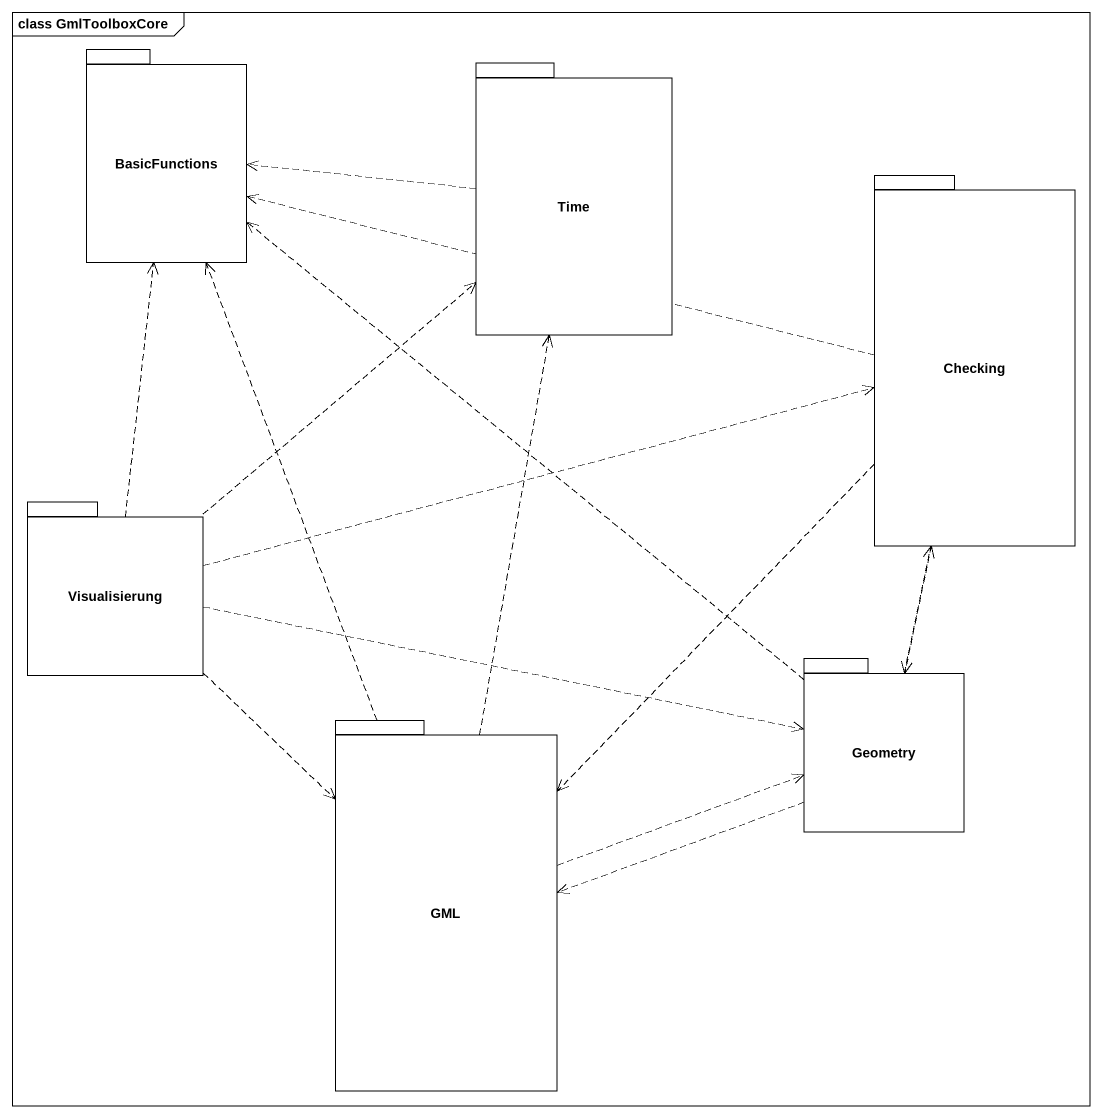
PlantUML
@startuml
mainframe class GmlToolboxCore
package BasicFunctions {
}
package Time {
}
package Checking {
}
package Visualisierung {
}
package Geometry {
}
package GML {
}
Time .left.> BasicFunctions
Checking .left.> BasicFunctions
Checking ..> Geometry
Checking ..> GML
Visualisierung .up.> BasicFunctions
Visualisierung .up.> Time
Visualisierung .right.> Checking
Visualisierung .right.> Geometry
Visualisierung ..> GML
Geometry .up.> BasicFunctions
Geometry .up.> Checking
Geometry .left.> GML
GML .up.> BasicFunctions
GML .up.> Time
GML .right.> Geometry
@enduml
